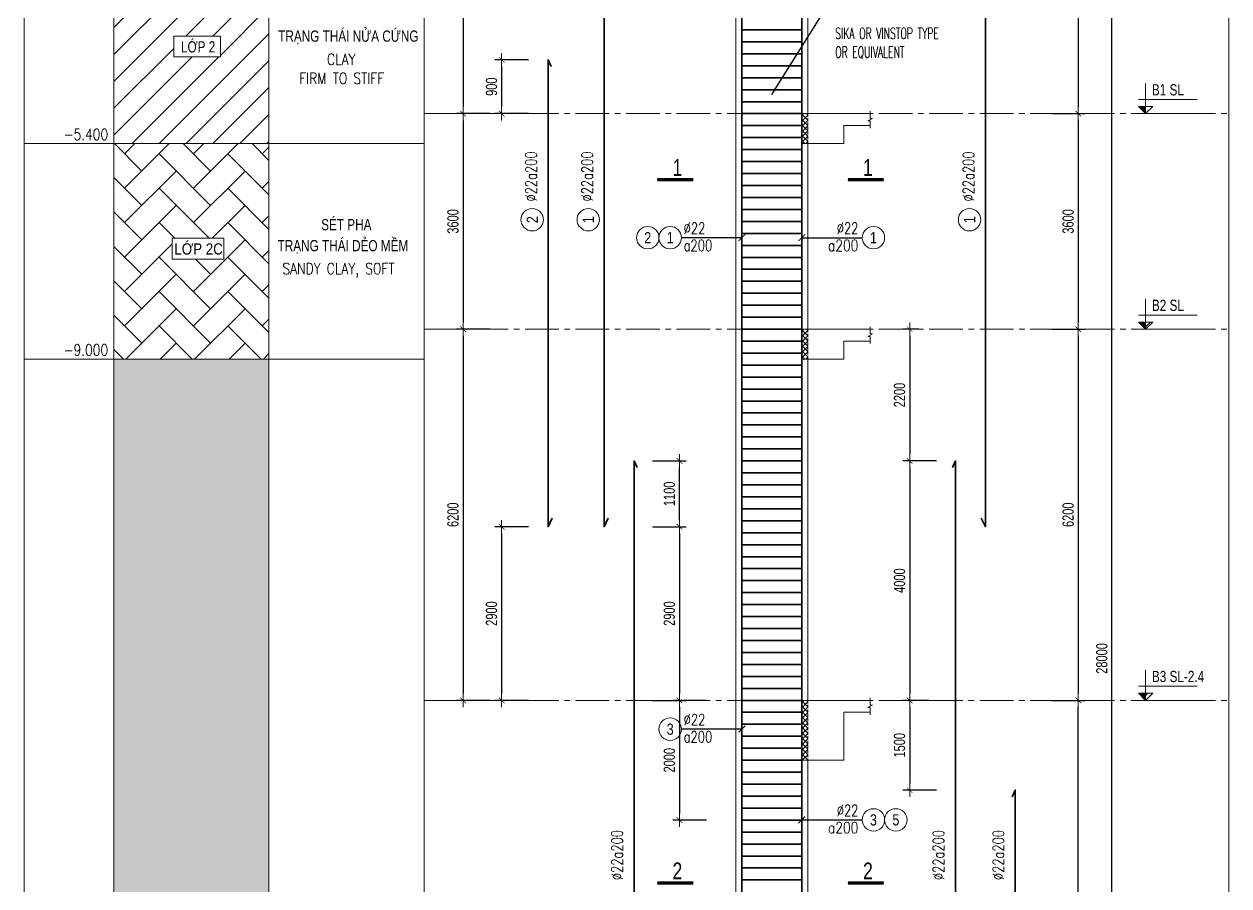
# Model space of a CAD drawing. Header units: millimetres. Extents: x -642477 to 1168880, y -27982 to 330379.
# Drawn here: x 484660 to 504781, y 82049 to 96444 of the extents above; entities that cross this region are included whole.
import ezdxf
from ezdxf.enums import TextEntityAlignment as Align

# ---------------------------------------------------------------- set-up
doc = ezdxf.new("R2010")
doc.units = ezdxf.units.MM
for name, pattern in [('CENTER2', [1.125, 0.75, -0.125, 0.125, -0.125]), ('HIDDEN', [0.375, 0.25, -0.125]), ('HIDDEN2', [4.762499999999999, 3.175, -1.5875])]:
    doc.linetypes.add(name, pattern=pattern)
doc.layers.get('0').update_dxf_attribs({"lineweight": 20})
doc.layers.get('Defpoints').update_dxf_attribs({"color": 151, "lineweight": 9})
for name, color, linetype, lineweight in [('NDC_S_ANNO', 7, 'Continuous', 20), ('NDC_S_AXIS', 5, 'CENTER2', 13), ('NDC_S_BREAK-LINE', 1, 'Continuous', 15), ('NDC_S_CONTINUOUS', 3, 'Continuous', 20), ('NDC_S_DIM', 1, 'Continuous', 15), ('NDC_S_ENG TEXT', 2, 'Continuous', 20), ('NDC_S_ENG TITLE', 3, 'Continuous', 20), ('NDC_S_HATCH MATERIAL', 8, 'Continuous', 13), ('NDC_S_HIDDEN', 8, 'HIDDEN2', 13), ('NDC_S_LEADER', 1, 'Continuous', 15), ('NDC_S_REBAR', 4, 'Continuous', 35), ('NDC_S_SYMBOL', 1, 'Continuous', 15), ('NDC_S_TEXT SYMBOL', 7, 'Continuous', 20), ('NDC_S_VN TEXT', 7, 'Continuous', 20), ('NDC_S_VN TITLE', 6, 'Continuous', 35), ('rev_20200806', 1, 'Continuous', 20)]:
    doc.layers.add(name, color=color, linetype=linetype, lineweight=lineweight)
doc.layers.get('rev_20200806').off()
doc.styles.add('ARIAL', font='arial.ttf', dxfattribs={"width": 0.8})
doc.styles.add('NDC_ANNO', font='', dxfattribs={"width": 0.8})
doc.styles.add('NDC_ARIAL', font='arial.ttf', dxfattribs={"width": 0.85})
doc.styles.add('NDC_DIM', font='', dxfattribs={"width": 0.75})
doc.styles.add('NDC_EN TXT', font='romans.shx', dxfattribs={"width": 0.8})
doc.styles.add('NDC_ROMANS', font='romans.shx', dxfattribs={"width": 0.8, "bigfont": 'vns.shx'})
doc.styles.get('NDC_ANNO').set_extended_font_data('Dotum')
doc.styles.get('NDC_DIM').set_extended_font_data('Dotum')
doc.dimstyles.new('NDC_dim_25', dxfattribs={"dimscale": 25, "dimtxt": 2.2, "dimasz": 1.5, "dimexe": 1.5, "dimexo": 2.5, "dimgap": 1, "dimtad": 1, "dimdec": 0, "dimzin": 0, "dimdsep": 46, "dimtxsty": 'NDC_DIM', "dimblk": 'DIMMARK', "dimcen": 0.09, "dimdle": 1.2, "dimclrd": 1, "dimclre": 1, "dimclrt": 3, "dimadec": 0, "dimazin": 0, "dimtfac": 1, "dimtdec": 0, "dimtix": 1, "dimtofl": 0, "dimtmove": 0, "dimatfit": 3, "dimfxl": 6, "dimfxlon": 1, "dimtolj": 1, "dimtzin": 0, "dimarcsym": 0})
doc.dimstyles.new('NDC_dim_75', dxfattribs={"dimscale": 75, "dimtxt": 2.5, "dimasz": 1.5, "dimexe": 1.5, "dimexo": 2.5, "dimgap": 1, "dimtad": 1, "dimdec": 0, "dimzin": 0, "dimdsep": 46, "dimtxsty": 'NDC_DIM', "dimblk": 'DIMMARK', "dimcen": 0.09, "dimdle": 1.2, "dimclrd": 1, "dimclre": 1, "dimclrt": 3, "dimadec": 0, "dimazin": 0, "dimtfac": 1, "dimtdec": 0, "dimtix": 1, "dimtofl": 0, "dimtmove": 0, "dimatfit": 3, "dimfxl": 6, "dimfxlon": 1, "dimtolj": 1, "dimtzin": 0, "dimarcsym": 0})

# ---------------------------------------------------------------- blocks, each defined once
blk = doc.blocks.new('*U191')
at = {"layer": 'NDC_S_ANNO', "color": 0, "linetype": 'ByBlock', "lineweight": -2}
blk.add_line((-4.357142640116527, 0.002997111644365447), (1.000000217026004, 0.002999782974066001), dxfattribs=at)
at = {"layer": 'NDC_S_ANNO', "ltscale": 0.005, "const_width": 0.5}
blk.add_lwpolyline([(1.000000217026004, 0.002999782974066001), (-4.357142640116527, 0.002997111644365447)], dxfattribs=at)
at = {"layer": 'NDC_S_TEXT SYMBOL', "linetype": 'ByBlock', "lineweight": -2, "style": 'NDC_ANNO', "width": 0.8}
blk.add_attdef('DETAIL', text='', height=2.5, dxfattribs=at).set_placement((-0.635006858396082, 1.824862175366434), align=Align.MIDDLE_RIGHT)
blk = doc.blocks.new('*U889')
at = {"layer": 'NDC_S_REBAR', "ltscale": 80}
blk.add_line((-500, 0), (500, 0), dxfattribs=at)
blk = doc.blocks.new('*U890')
at = {"layer": 'NDC_S_DIM', "color": 0, "linetype": 'ByBlock', "lineweight": -2, "transparency": 16777216}
for p in [(1.016456843292303e-12, 16600), (1.00421037530083e-12, 16400), (9.91963907309356e-13, 16200), (9.797174393178826e-13, 16000), (9.67470971326409e-13, 15800), (9.552245033349356e-13, 15600), (9.42978035343462e-13, 15400), (9.307315673519883e-13, 15200), (9.18485099360515e-13, 15000), (9.062386313690414e-13, 14800), (8.939921633775678e-13, 14600), (8.817456953860943e-13, 14400), (8.694992273946208e-13, 14200), (8.572527594031472e-13, 14000), (8.450062914116737e-13, 13800), (8.327598234202002e-13, 13600), (8.205133554287266e-13, 13400), (8.082668874372531e-13, 13200), (7.960204194457796e-13, 13000), (7.837739514543061e-13, 12800), (7.715274834628325e-13, 12600), (7.59281015471359e-13, 12400), (7.470345474798854e-13, 12200), (7.347880794884119e-13, 12000), (7.225416114969384e-13, 11800), (7.102951435054649e-13, 11600), (6.980486755139914e-13, 11400), (6.858022075225178e-13, 11200), (6.735557395310442e-13, 11000), (6.613092715395707e-13, 10800), (6.490628035480972e-13, 10600), (6.368163355566237e-13, 10400), (6.245698675651502e-13, 10200), (6.123233995736766e-13, 10000), (6.00076931582203e-13, 9800), (5.878304635907295e-13, 9600), (5.75583995599256e-13, 9400), (5.633375276077825e-13, 9200), (5.51091059616309e-13, 9000), (5.388445916248355e-13, 8800), (5.265981236333618e-13, 8600), (5.143516556418883e-13, 8400), (5.021051876504148e-13, 8200), (4.898587196589413e-13, 8000), (4.776122516674678e-13, 7800), (4.653657836759942e-13, 7600), (4.531193156845207e-13, 7400), (4.408728476930471e-13, 7200), (4.286263797015736e-13, 7000), (4.163799117101001e-13, 6800), (4.041334437186265e-13, 6600), (3.91886975727153e-13, 6400), (3.796405077356795e-13, 6200), (3.673940397442059e-13, 6000), (3.551475717527324e-13, 5800), (3.429011037612589e-13, 5600), (3.306546357697854e-13, 5400), (3.184081677783118e-13, 5200), (3.061616997868383e-13, 5000), (2.939152317953648e-13, 4800), (2.816687638038912e-13, 4600), (2.694222958124177e-13, 4400), (2.571758278209442e-13, 4200), (2.449293598294706e-13, 4000), (2.326828918379971e-13, 3800), (2.204364238465236e-13, 3600), (2.081899558550501e-13, 3400), (1.959434878635765e-13, 3200), (1.83697019872103e-13, 3000), (1.714505518806295e-13, 2800), (1.592040838891559e-13, 2600), (1.469576158976824e-13, 2400)]:
    blk.add_blockref('*U889', p, dxfattribs=at)
blk = doc.blocks.new('DIMMARK')
at = {"layer": 'NDC_S_DIM', "color": 1}
blk.add_line((-1.5, 0), (1, 0), dxfattribs=at)
at = {"layer": 'NDC_S_DIM', "color": 2, "const_width": 0.1}
blk.add_lwpolyline([(-0.4242640687119285, -0.4242640687119285), (0.4242640687119285, 0.4242640687119285)], dxfattribs=at)
blk = doc.blocks.new('*D891')
at = {"layer": 'Defpoints', "color": 0, "ltscale": 100, "transparency": 16777216}
for p in [(498860.3617356421, 99848.07378612804), (498860.3617356421, 94948.073786128), (502265.8862308061, 94948.073786128)]:
    blk.add_point(p, dxfattribs=at)
at = {"layer": 'NDC_S_DIM', "color": 1, "lineweight": -2, "ltscale": 100, "transparency": 16777216}
for p, q in [((501815.8862308061, 99848.07378612804), (502378.3862308061, 99848.07378612804)), ((502265.8862308061, 99735.57378612804), (502265.8862308061, 95060.573786128)), ((501815.8862308061, 94948.073786128), (502378.3862308061, 94948.073786128))]:
    blk.add_line(p, q, dxfattribs=at)
at = {"layer": 'NDC_S_DIM', "color": 1, "lineweight": -2, "ltscale": 100, "transparency": 16777216, "xscale": 112.5, "yscale": 112.5, "zscale": 112.5}
for p, rotation in [((502265.8862308061, 99848.07378612804), 90), ((502265.8862308061, 94948.073786128), 270)]:
    blk.add_blockref('DIMMARK', p, dxfattribs=dict(at, rotation=rotation))
at = {"layer": 'NDC_S_DIM', "color": 3, "ltscale": 100, "transparency": 16777216, "insert": (502097.0090259213, 97398.07378612785), "char_height": 187.5, "attachment_point": 5, "rotation": 90, "style": 'NDC_DIM'}
blk.add_mtext('\\A1;4900', dxfattribs=at)
blk = doc.blocks.new('*D892')
at = {"layer": 'Defpoints', "color": 0, "ltscale": 100, "transparency": 16777216}
for p in [(498860.3617356421, 94948.073786128), (498860.3617356421, 91348.073786128), (502265.8862308061, 91348.073786128)]:
    blk.add_point(p, dxfattribs=at)
at = {"layer": 'NDC_S_DIM', "color": 1, "lineweight": -2, "ltscale": 100, "transparency": 16777216}
for p, q in [((501815.8862308061, 94948.073786128), (502378.3862308061, 94948.073786128)), ((502265.8862308061, 94835.573786128), (502265.8862308061, 91460.573786128)), ((501815.8862308061, 91348.073786128), (502378.3862308061, 91348.073786128))]:
    blk.add_line(p, q, dxfattribs=at)
at = {"layer": 'NDC_S_DIM', "color": 1, "lineweight": -2, "ltscale": 100, "transparency": 16777216, "xscale": 112.5, "yscale": 112.5, "zscale": 112.5}
for p, rotation in [((502265.8862308061, 94948.073786128), 90), ((502265.8862308061, 91348.073786128), 270)]:
    blk.add_blockref('DIMMARK', p, dxfattribs=dict(at, rotation=rotation))
at = {"layer": 'NDC_S_DIM', "color": 3, "ltscale": 100, "transparency": 16777216, "insert": (502097.0090259213, 93148.07378612785), "char_height": 187.5, "attachment_point": 5, "rotation": 90, "style": 'NDC_DIM'}
blk.add_mtext('\\A1;3600', dxfattribs=at)
blk = doc.blocks.new('*D893')
at = {"layer": 'Defpoints', "color": 0, "ltscale": 100, "transparency": 16777216}
for p in [(498860.3617356421, 91348.073786128), (498860.3617356421, 85148.073786128), (502265.8862308061, 85148.073786128)]:
    blk.add_point(p, dxfattribs=at)
at = {"layer": 'NDC_S_DIM', "color": 1, "lineweight": -2, "ltscale": 100, "transparency": 16777216}
for p, q in [((501815.8862308061, 91348.073786128), (502378.3862308061, 91348.073786128)), ((502265.8862308061, 91235.573786128), (502265.8862308061, 85260.573786128)), ((501815.8862308061, 85148.073786128), (502378.3862308061, 85148.073786128))]:
    blk.add_line(p, q, dxfattribs=at)
at = {"layer": 'NDC_S_DIM', "color": 1, "lineweight": -2, "ltscale": 100, "transparency": 16777216, "xscale": 112.5, "yscale": 112.5, "zscale": 112.5}
for p, rotation in [((502265.8862308061, 91348.073786128), 90), ((502265.8862308061, 85148.073786128), 270)]:
    blk.add_blockref('DIMMARK', p, dxfattribs=dict(at, rotation=rotation))
at = {"layer": 'NDC_S_DIM', "color": 3, "ltscale": 100, "transparency": 16777216, "insert": (502097.0090259213, 88248.07378612785), "char_height": 187.5, "attachment_point": 5, "rotation": 90, "style": 'NDC_DIM'}
blk.add_mtext('\\A1;6200', dxfattribs=at)
blk = doc.blocks.new('*D894')
at = {"layer": 'Defpoints', "color": 0, "ltscale": 100, "transparency": 16777216}
for p in [(498860.3617356421, 99848.07378612804), (502828.3862308061, 99848.07378612804), (498860.3617356421, 71848.073786128)]:
    blk.add_point(p, dxfattribs=at)
at = {"layer": 'NDC_S_DIM', "color": 1, "lineweight": -2, "ltscale": 100, "transparency": 16777216}
for p, q in [((502378.3862308061, 99848.07378612804), (502940.8862308061, 99848.07378612804)), ((502828.3862308061, 71960.573786128), (502828.3862308061, 99735.57378612804)), ((502378.3862308061, 71848.073786128), (502940.8862308061, 71848.073786128))]:
    blk.add_line(p, q, dxfattribs=at)
at = {"layer": 'NDC_S_DIM', "color": 1, "lineweight": -2, "ltscale": 100, "transparency": 16777216, "xscale": 112.5, "yscale": 112.5, "zscale": 112.5}
for p, rotation in [((502828.3862308061, 99848.07378612804), 90), ((502828.3862308061, 71848.073786128), 270)]:
    blk.add_blockref('DIMMARK', p, dxfattribs=dict(at, rotation=rotation))
at = {"layer": 'NDC_S_DIM', "color": 3, "ltscale": 100, "transparency": 16777216, "insert": (502659.5090259213, 85848.07378612785), "char_height": 187.5, "attachment_point": 5, "rotation": 90, "style": 'NDC_DIM'}
blk.add_mtext('\\A1;28000', dxfattribs=at)
blk = doc.blocks.new('kata_block_CT')
at = {"layer": 'NDC_S_ANNO'}
blk.add_hatch(color=3, dxfattribs=at).paths.add_polyline_path([(0, 1.596954857557648), (-1.612010908633238, 1.596954857557648), (0, 0)])
at = {"layer": 'NDC_S_ANNO', "ltscale": 50}
h = blk.add_hatch(dxfattribs=at)
h.set_pattern_fill('ANSI31', color=256, scale=1.406250541793835, style=0)
h.set_pattern_definition([(45.00000000000001, (0, 5.456968210637569e-12), (-3.157122508925224, 3.157122508925225), [])])
h.paths.add_polyline_path([(0, 1.596954857557648), (0, 0), (1.612010908924276, 1.596954857557648)])
for p, q in [((-1.592704896858777, 3.140833880479477), (11.46947077315417, 3.140833880479477)), ((11.56125648126181, 5.456968210637569e-12), (-1.63869572513795, 5.456968210637569e-12))]:
    blk.add_line(p, q, dxfattribs=at)
for points in [[(0, 6.69495074864426), (0, 0)], [(0, 0), (-1.612010908924276, 1.596954857557648), (0, 1.596954857557648)], [(0, 0), (1.612010908924276, 1.596954857557648), (0, 1.596954857557648)]]:
    blk.add_lwpolyline(points, dxfattribs=at)
at = {"layer": 'NDC_S_ANNO', "color": 8, "ltscale": 50}
blk.add_lwpolyline([(0, 0), (-1.612010908633238, 1.596954857557648), (0, 1.596954857557648)], dxfattribs=at)
at = {"layer": 'NDC_S_TEXT SYMBOL', "color": 3, "style": 'NDC_ANNO', "width": 0.8}
blk.add_attdef('CT', (1.409564409346785, 4.068271311703938), '', height=2.5, dxfattribs=at)
blk = doc.blocks.new('*D895')
at = {"layer": 'Defpoints', "color": 0, "ltscale": 100, "transparency": 16777216}
for p in [(498860.3617356421, 85148.07378612806), (502265.8862308061, 85148.07378612806), (498860.3617356421, 71848.07378612806)]:
    blk.add_point(p, dxfattribs=at)
at = {"layer": 'NDC_S_DIM', "color": 1, "lineweight": -2, "ltscale": 100, "transparency": 16777216}
for p, q in [((501815.8862308061, 85148.07378612806), (502378.3862308061, 85148.07378612806)), ((502265.8862308061, 71960.57378612806), (502265.8862308061, 85035.57378612806)), ((501815.8862308061, 71848.07378612806), (502378.3862308061, 71848.07378612806))]:
    blk.add_line(p, q, dxfattribs=at)
at = {"layer": 'NDC_S_DIM', "color": 1, "lineweight": -2, "ltscale": 100, "transparency": 16777216, "xscale": 112.5, "yscale": 112.5, "zscale": 112.5}
for p, rotation in [((502265.8862308061, 85148.07378612806), 90), ((502265.8862308061, 71848.07378612806), 270)]:
    blk.add_blockref('DIMMARK', p, dxfattribs=dict(at, rotation=rotation))
at = {"layer": 'NDC_S_DIM', "color": 3, "ltscale": 100, "transparency": 16777216, "insert": (502097.0090259213, 78498.0737861279), "char_height": 187.5, "attachment_point": 5, "rotation": 90, "style": 'NDC_DIM'}
blk.add_mtext('\\A1;13300', dxfattribs=at)
blk = doc.blocks.new('*D896')
at = {"layer": 'Defpoints', "color": 0, "ltscale": 100, "transparency": 16777216}
for p in [(492906.2337682868, 99848.07378612798), (491992.109754773, 94948.073786128), (492906.2337682868, 94948.073786128)]:
    blk.add_point(p, dxfattribs=at)
at = {"layer": 'NDC_S_DIM', "color": 1, "lineweight": -2, "ltscale": 100, "transparency": 16777216}
for p, q in [((492442.109754773, 99848.07378612798), (491879.609754773, 99848.07378612798)), ((491992.109754773, 99735.57378612798), (491992.109754773, 95060.573786128)), ((492442.109754773, 94948.073786128), (491879.609754773, 94948.073786128))]:
    blk.add_line(p, q, dxfattribs=at)
at = {"layer": 'NDC_S_DIM', "color": 1, "lineweight": -2, "ltscale": 100, "transparency": 16777216, "xscale": 112.5, "yscale": 112.5, "zscale": 112.5}
for p, rotation in [((491992.109754773, 99848.07378612798), 90), ((491992.109754773, 94948.073786128), 270)]:
    blk.add_blockref('DIMMARK', p, dxfattribs=dict(at, rotation=rotation))
at = {"layer": 'NDC_S_DIM', "color": 3, "ltscale": 100, "transparency": 16777216, "insert": (491823.2325498882, 97398.07378612782), "char_height": 187.5, "attachment_point": 5, "rotation": 90, "style": 'NDC_DIM'}
blk.add_mtext('\\A1;4900', dxfattribs=at)
blk = doc.blocks.new('*D897')
at = {"layer": 'Defpoints', "color": 0, "ltscale": 100, "transparency": 16777216}
for p in [(492906.2337682868, 94948.073786128), (491992.109754773, 91348.073786128), (492906.2337682868, 91348.073786128)]:
    blk.add_point(p, dxfattribs=at)
at = {"layer": 'NDC_S_DIM', "color": 1, "lineweight": -2, "ltscale": 100, "transparency": 16777216}
for p, q in [((492442.109754773, 94948.073786128), (491879.609754773, 94948.073786128)), ((491992.109754773, 94835.573786128), (491992.109754773, 91460.573786128)), ((492442.109754773, 91348.073786128), (491879.609754773, 91348.073786128))]:
    blk.add_line(p, q, dxfattribs=at)
at = {"layer": 'NDC_S_DIM', "color": 1, "lineweight": -2, "ltscale": 100, "transparency": 16777216, "xscale": 112.5, "yscale": 112.5, "zscale": 112.5}
for p, rotation in [((491992.109754773, 94948.073786128), 90), ((491992.109754773, 91348.073786128), 270)]:
    blk.add_blockref('DIMMARK', p, dxfattribs=dict(at, rotation=rotation))
at = {"layer": 'NDC_S_DIM', "color": 3, "ltscale": 100, "transparency": 16777216, "insert": (491823.2325498882, 93148.07378612785), "char_height": 187.5, "attachment_point": 5, "rotation": 90, "style": 'NDC_DIM'}
blk.add_mtext('\\A1;3600', dxfattribs=at)
blk = doc.blocks.new('*D898')
at = {"layer": 'Defpoints', "color": 0, "ltscale": 100, "transparency": 16777216}
for p in [(492906.2337682868, 91348.073786128), (491992.109754773, 85148.073786128), (492906.2337682868, 85148.073786128)]:
    blk.add_point(p, dxfattribs=at)
at = {"layer": 'NDC_S_DIM', "color": 1, "lineweight": -2, "ltscale": 100, "transparency": 16777216}
for p, q in [((492442.109754773, 91348.073786128), (491879.609754773, 91348.073786128)), ((491992.109754773, 91235.573786128), (491992.109754773, 85260.573786128)), ((492442.109754773, 85148.073786128), (491879.609754773, 85148.073786128))]:
    blk.add_line(p, q, dxfattribs=at)
at = {"layer": 'NDC_S_DIM', "color": 1, "lineweight": -2, "ltscale": 100, "transparency": 16777216, "xscale": 112.5, "yscale": 112.5, "zscale": 112.5}
for p, rotation in [((491992.109754773, 91348.073786128), 90), ((491992.109754773, 85148.073786128), 270)]:
    blk.add_blockref('DIMMARK', p, dxfattribs=dict(at, rotation=rotation))
at = {"layer": 'NDC_S_DIM', "color": 3, "ltscale": 100, "transparency": 16777216, "insert": (491823.2325498883, 88248.07378612785), "char_height": 187.5, "attachment_point": 5, "rotation": 90, "style": 'NDC_DIM'}
blk.add_mtext('\\A1;6200', dxfattribs=at)
blk = doc.blocks.new('*U367')
blk.add_circle((-2.5, 0), 2.5)
at = {"layer": 'NDC_S_VN TEXT', "color": 3, "style": 'NDC_EN TXT', "width": 0.75}
for tag, p in [('DK1', (0.5, 0.8455043070534884)), ('KC1', (0.5, -2.972544307831413))]:
    blk.add_attdef(tag, p, '', height=2.5, dxfattribs=at)
at = {"layer": 'NDC_S_VN TEXT', "color": 7, "style": 'ARIAL', "width": 0.8}
blk.add_attdef('SH2', text='', height=2.5, dxfattribs=at).set_placement((-2.5, 0), align=Align.MIDDLE)
blk = doc.blocks.new('*D905')
at = {"layer": 'Defpoints', "color": 0, "ltscale": 100, "transparency": 16777216}
for p in [(494346.843080232, 89148.073786128), (495605.6303122744, 89148.073786128), (494346.843080232, 88048.073786128)]:
    blk.add_point(p, dxfattribs=at)
at = {"layer": 'NDC_S_DIM', "color": 1, "lineweight": -2, "ltscale": 100, "transparency": 16777216}
for p, q in [((495155.6303122744, 89148.073786128), (495718.1303122744, 89148.073786128)), ((495605.6303122744, 88160.573786128), (495605.6303122744, 89035.573786128)), ((495155.6303122744, 88048.073786128), (495718.1303122744, 88048.073786128))]:
    blk.add_line(p, q, dxfattribs=at)
at = {"layer": 'NDC_S_DIM', "color": 1, "lineweight": -2, "ltscale": 100, "transparency": 16777216, "xscale": 112.5, "yscale": 112.5, "zscale": 112.5}
for p, rotation in [((495605.6303122744, 89148.073786128), 90), ((495605.6303122744, 88048.073786128), 270)]:
    blk.add_blockref('DIMMARK', p, dxfattribs=dict(at, rotation=rotation))
at = {"layer": 'NDC_S_DIM', "color": 3, "ltscale": 100, "transparency": 16777216, "insert": (495436.7531073897, 88598.07378612785), "char_height": 187.5, "attachment_point": 5, "rotation": 90, "style": 'NDC_DIM'}
blk.add_mtext('\\A1;1100', dxfattribs=at)
blk = doc.blocks.new('*D907')
at = {"layer": 'Defpoints', "color": 0, "ltscale": 100, "transparency": 16777216}
for p in [(494346.843080232, 88048.073786128), (494346.843080232, 85148.073786128), (495605.6303122744, 85148.073786128)]:
    blk.add_point(p, dxfattribs=at)
at = {"layer": 'NDC_S_DIM', "color": 1, "lineweight": -2, "ltscale": 100, "transparency": 16777216}
for p, q in [((495155.6303122744, 88048.073786128), (495718.1303122744, 88048.073786128)), ((495605.6303122744, 87935.573786128), (495605.6303122744, 85260.573786128)), ((495155.6303122744, 85148.073786128), (495718.1303122744, 85148.073786128))]:
    blk.add_line(p, q, dxfattribs=at)
at = {"layer": 'NDC_S_DIM', "color": 1, "lineweight": -2, "ltscale": 100, "transparency": 16777216, "xscale": 112.5, "yscale": 112.5, "zscale": 112.5}
for p, rotation in [((495605.6303122744, 88048.073786128), 90), ((495605.6303122744, 85148.073786128), 270)]:
    blk.add_blockref('DIMMARK', p, dxfattribs=dict(at, rotation=rotation))
at = {"layer": 'NDC_S_DIM', "color": 3, "ltscale": 100, "transparency": 16777216, "insert": (495436.7531073897, 86598.07378612785), "char_height": 187.5, "attachment_point": 5, "rotation": 90, "style": 'NDC_DIM'}
blk.add_mtext('\\A1;2900', dxfattribs=at)
blk = doc.blocks.new('*U366')
blk.add_circle((2.5, 0), 2.5)
at = {"layer": 'NDC_S_VN TEXT', "color": 3, "style": 'NDC_EN TXT'}
for tag, width, p in [('DK2', 0.75, (-0.85, 0.8455043070534884)), ('KC2', 0.8, (-0.85, -2.972544307831413))]:
    blk.add_attdef(tag, text='', height=2.5, dxfattribs=dict(at, width=width)).set_placement(p, align=Align.RIGHT)
at = {"layer": 'NDC_S_VN TEXT', "color": 7, "style": 'ARIAL', "width": 0.8}
blk.add_attdef('SH3', text='', height=2.5, dxfattribs=at).set_placement((2.5, 0), align=Align.MIDDLE)
blk = doc.blocks.new('*D899')
at = {"layer": 'Defpoints', "color": 0, "ltscale": 100, "transparency": 16777216}
for p in [(493410.4551488669, 88048.073786128), (492635.6989906507, 85148.073786128), (493410.4551488669, 85148.073786128)]:
    blk.add_point(p, dxfattribs=at)
at = {"layer": 'NDC_S_DIM', "color": 1, "lineweight": -2, "ltscale": 100, "transparency": 16777216}
for p, q in [((493085.6989906507, 88048.073786128), (492523.1989906507, 88048.073786128)), ((492635.6989906507, 87935.573786128), (492635.6989906507, 85260.573786128)), ((493085.6989906507, 85148.073786128), (492523.1989906507, 85148.073786128))]:
    blk.add_line(p, q, dxfattribs=at)
at = {"layer": 'NDC_S_DIM', "color": 1, "lineweight": -2, "ltscale": 100, "transparency": 16777216, "xscale": 112.5, "yscale": 112.5, "zscale": 112.5}
for p, rotation in [((492635.6989906507, 88048.073786128), 90), ((492635.6989906507, 85148.073786128), 270)]:
    blk.add_blockref('DIMMARK', p, dxfattribs=dict(at, rotation=rotation))
at = {"layer": 'NDC_S_DIM', "color": 3, "ltscale": 100, "transparency": 16777216, "insert": (492466.8217857659, 86598.07378612785), "char_height": 187.5, "attachment_point": 5, "rotation": 90, "style": 'NDC_DIM'}
blk.add_mtext('\\A1;2900', dxfattribs=at)
blk = doc.blocks.new('*D900')
at = {"layer": 'Defpoints', "color": 0, "ltscale": 100, "transparency": 16777216}
for p in [(493410.4551488669, 95848.073786128), (492635.6989906506, 94948.073786128), (493410.4551488669, 94948.073786128)]:
    blk.add_point(p, dxfattribs=at)
at = {"layer": 'NDC_S_DIM', "color": 1, "lineweight": -2, "ltscale": 100, "transparency": 16777216}
for p, q in [((493085.6989906506, 95848.073786128), (492523.1989906506, 95848.073786128)), ((492635.6989906506, 95735.573786128), (492635.6989906506, 95060.573786128)), ((493085.6989906506, 94948.073786128), (492523.1989906506, 94948.073786128))]:
    blk.add_line(p, q, dxfattribs=at)
at = {"layer": 'NDC_S_DIM', "color": 1, "lineweight": -2, "ltscale": 100, "transparency": 16777216, "xscale": 112.5, "yscale": 112.5, "zscale": 112.5}
for p, rotation in [((492635.6989906506, 95848.073786128), 90), ((492635.6989906506, 94948.073786128), 270)]:
    blk.add_blockref('DIMMARK', p, dxfattribs=dict(at, rotation=rotation))
at = {"layer": 'NDC_S_DIM', "color": 3, "ltscale": 100, "transparency": 16777216, "insert": (492466.8217857659, 95398.07378612785), "char_height": 187.5, "attachment_point": 5, "rotation": 90, "style": 'NDC_DIM'}
blk.add_mtext('\\A1;900', dxfattribs=at)
blk = doc.blocks.new('*D901')
at = {"layer": 'Defpoints', "color": 0, "ltscale": 100, "transparency": 16777216}
for p in [(499787.9201908164, 91348.07378612806), (499449.9654937128, 89148.073786128), (500214.594275192, 89148.073786128)]:
    blk.add_point(p, dxfattribs=at)
at = {"layer": 'NDC_S_DIM', "color": 1, "lineweight": -2, "ltscale": 100, "transparency": 16777216}
for p, q in [((499600.4201908164, 91348.07378612806), (499337.4654937128, 91348.07378612806)), ((499449.9654937128, 91235.57378612806), (499449.9654937128, 89260.573786128)), ((499899.9654937128, 89148.073786128), (499337.4654937128, 89148.073786128))]:
    blk.add_line(p, q, dxfattribs=at)
at = {"layer": 'NDC_S_DIM', "color": 1, "lineweight": -2, "ltscale": 100, "transparency": 16777216, "xscale": 112.5, "yscale": 112.5, "zscale": 112.5}
for p, rotation in [((499449.9654937128, 91348.07378612806), 90), ((499449.9654937128, 89148.073786128), 270)]:
    blk.add_blockref('DIMMARK', p, dxfattribs=dict(at, rotation=rotation))
at = {"layer": 'NDC_S_DIM', "color": 3, "ltscale": 100, "transparency": 16777216, "insert": (499281.088288828, 90248.07378612788), "char_height": 187.5, "attachment_point": 5, "rotation": 90, "style": 'NDC_DIM'}
blk.add_mtext('\\A1;2200', dxfattribs=at)
blk = doc.blocks.new('*D902')
at = {"layer": 'Defpoints', "color": 0, "ltscale": 100, "transparency": 16777216}
for p in [(500214.594275192, 89148.073786128), (499449.9654937128, 85148.073786128), (499956.9262900498, 85148.073786128)]:
    blk.add_point(p, dxfattribs=at)
at = {"layer": 'NDC_S_DIM', "color": 1, "lineweight": -2, "ltscale": 100, "transparency": 16777216}
for p, q in [((499899.9654937128, 89148.073786128), (499337.4654937128, 89148.073786128)), ((499449.9654937128, 89035.573786128), (499449.9654937128, 85260.573786128)), ((499769.4262900498, 85148.073786128), (499337.4654937128, 85148.073786128))]:
    blk.add_line(p, q, dxfattribs=at)
at = {"layer": 'NDC_S_DIM', "color": 1, "lineweight": -2, "ltscale": 100, "transparency": 16777216, "xscale": 112.5, "yscale": 112.5, "zscale": 112.5}
for p, rotation in [((499449.9654937128, 89148.073786128), 90), ((499449.9654937128, 85148.073786128), 270)]:
    blk.add_blockref('DIMMARK', p, dxfattribs=dict(at, rotation=rotation))
at = {"layer": 'NDC_S_DIM', "color": 3, "ltscale": 100, "transparency": 16777216, "insert": (499281.088288828, 87148.07378612785), "char_height": 187.5, "attachment_point": 5, "rotation": 90, "style": 'NDC_DIM'}
blk.add_mtext('\\A1;4000', dxfattribs=at)
blk = doc.blocks.new('*D903')
at = {"layer": 'Defpoints', "color": 0, "ltscale": 100, "transparency": 16777216}
for p in [(499956.9262900498, 85148.073786128), (499449.9654937128, 83648.073786128), (501214.594275192, 83648.073786128)]:
    blk.add_point(p, dxfattribs=at)
at = {"layer": 'NDC_S_DIM', "color": 1, "lineweight": -2, "ltscale": 100, "transparency": 16777216}
for p, q in [((499769.4262900498, 85148.073786128), (499337.4654937128, 85148.073786128)), ((499449.9654937128, 85035.573786128), (499449.9654937128, 83760.573786128)), ((499899.9654937128, 83648.073786128), (499337.4654937128, 83648.073786128))]:
    blk.add_line(p, q, dxfattribs=at)
at = {"layer": 'NDC_S_DIM', "color": 1, "lineweight": -2, "ltscale": 100, "transparency": 16777216, "xscale": 112.5, "yscale": 112.5, "zscale": 112.5}
for p, rotation in [((499449.9654937128, 85148.073786128), 90), ((499449.9654937128, 83648.073786128), 270)]:
    blk.add_blockref('DIMMARK', p, dxfattribs=dict(at, rotation=rotation))
at = {"layer": 'NDC_S_DIM', "color": 3, "ltscale": 100, "transparency": 16777216, "insert": (499281.088288828, 84398.07378612785), "char_height": 187.5, "attachment_point": 5, "rotation": 90, "style": 'NDC_DIM'}
blk.add_mtext('\\A1;1500', dxfattribs=at)
blk = doc.blocks.new('hk1')
at = {"layer": 'NDC_S_HATCH MATERIAL', "ltscale": 100}
h = blk.add_hatch(dxfattribs=at)
h.set_pattern_fill('ANSI31', color=256, scale=100)
h.set_pattern_definition([(45, (58959.74348190599, -110349.5163263308), (-224.5064030267288, 224.5064030267288), [])])
h.paths.add_polyline_path([(4089.456360397133, -6362.715489431859), (1499.999999999913, -6362.715489431801), (1499.999999999847, -9462.715489431917), (4089.456360397067, -9462.715489431917)])
h.paths.add_polyline_path([(2498.891214473872, -8015.737188678875), (2498.891214473872, -7669.370643848146), (3277.296929632546, -7669.370643848146), (3277.296929632546, -8015.737188678875)], flags=16)
h = blk.add_hatch(dxfattribs=at)
h.set_pattern_fill('AR-HBONE', color=256, scale=4)
h.set_pattern_definition([(45, (178280.0632281844, 324171.0517650387), (5.684341886080801e-14, 574.7363917484258), [1219.2, -406.4]), (135, (178567.4312281843, 324458.4197650388), (5.684341886080801e-14, 574.7363917484258), [1219.2, -406.4])])
h.paths.add_polyline_path([(4089.456360397075, -9462.715489431917), (1499.999999999854, -9462.715489431917), (1499.99999999976, -13062.71548943175), (4089.456360396951, -13062.71548943175)])
h.paths.add_polyline_path([(2474.117060172721, -11391.15439556892), (2474.117060172721, -11044.78785073819), (3333.816688645049, -11044.78785073819), (3333.816688645049, -11391.15439556892)], flags=16)
h = blk.add_hatch(dxfattribs=at)
h.set_pattern_fill('AR-CONC', color=256, scale=4)
h.set_pattern_definition([(49.99999999999999, (178280.0632281844, 321582.7346712534), (728.738675984016, -63.75634215561234), [76.2, -838.2]), (355, (178280.0632281844, 321582.7346712534), (-140.9736856998774, 764.2273809561406), [60.96, -670.56233668]), (100.4514447, (178340.7912561843, 321577.4216572533), (587.7649883614131, 700.4710076487804), [64.76003519999998, -712.3609783999998]), (46.18420000000002, (178280.0632281844, 321785.9346712533), (1084.31616356852, -168.1693117309086), [114.2999999999998, -1257.299999999997]), (96.63555760999992, (178370.4228281843, 321771.9206712533), (949.616536206012, 989.7044983908861), [97.14009256, -1068.54243264]), (351.1841511700001, (178280.0632281844, 321785.9346712533), (949.6165362599081, 989.7044983421306), [91.43986828, -1005.83892768]), (21, (178381.6632281843, 321735.1346712534), (606.4575650765299, -409.0607927483504), [76.2, -838.2]), (326.0000000000001, (178381.6632281843, 321735.1346712534), (247.2081133905883, 736.7518644892771), [60.96, -670.56]), (71.45144499999999, (178432.2013585843, 321701.0462716534), (853.6656771148646, 327.691075543621), [64.7600352, -712.3597503999999]), (37.50000000000001, (178280.0632281844, 321582.7346712534), (12.35441300236727, 338.2201554926124), [0, -662.432, 0, -680.72, 0, -673.1]), (7.499999999999999, (178280.0632281844, 321582.7346712534), (267.278650041223, 400.722299272478), [0, -388.112, 0, -647.192, 0, -256.54]), (327.5, (178053.4952281843, 321582.7346712534), (542.3623806674856, -22.91497597069377), [0, -254, 0, -792.48, 0, -1051.56]), (317.5, (177951.8952281844, 321582.7346712534), (592.5167255440722, 101.7059641333321), [0, -330.2, 0, -526.288, 0, -746.76])])
h.paths.add_polyline_path([(4089.456360396936, -13062.71548943186), (1499.999999999716, -13062.71548943186), (1499.999999999331, -37062.71548943186), (4089.456360396493, -37062.71548943186)])
h.paths.add_polyline_path([(3277.296929632546, -24889.53221701649), (3277.296929632546, -25235.89876184722), (2498.891214473872, -25235.89876184722), (2498.891214473872, -24889.53221701649)], flags=16)
at = {"layer": 'NDC_S_CONTINUOUS'}
for p, q in [((-7.712515071034431e-10, -40177.9959513066), (0, 0)), ((1499.999999999236, -40177.99595130658), (1500.000000000029, 0)), ((6678.912720793684, -40177.99595130654), (6678.912720794528, 0)), ((4089.456360396398, -40177.99595130657), (4089.456360397162, -4062.715489423485)), ((1499.999999999767, -9462.715489431903), (-2.037268131971359e-10, -9462.715489431845)), ((6678.912720794324, -9462.715489431961), (1499.999999999767, -9462.715489431903)), ((6678.912720794324, -9462.715489431845), (1499.999999999767, -9462.715489431786)), ((1499.99999999837, -13062.71548943186), (-2.619344741106033e-10, -13062.71548943186)), ((6678.912720794237, -13062.71548943186), (1499.99999999837, -13062.71548943186)), ((6678.912720794237, -13062.7154894318), (1499.99999999837, -13062.71548943174))]:
    blk.add_line(p, q, dxfattribs=at)
at = {"layer": 'NDC_S_DIM'}
for points in [[(2498.891214473872, -7669.370643848146), (3277.296929632546, -7669.370643848146), (3277.296929632546, -8015.737188678875), (2498.891214473872, -8015.737188678875)], [(2474.117060172721, -11044.78785073819), (3333.816688645049, -11044.78785073819), (3333.816688645049, -11391.15439556892), (2474.117060172721, -11391.15439556892)]]:
    blk.add_lwpolyline(points, close=True, dxfattribs=at)
at = {"layer": 'NDC_S_ENG TEXT', "style": 'NDC_ROMANS', "width": 0.8}
for s, p in [('-5.400', (1404.325280820951, -9309.440236841016)), ('-9.000', (1404.325280820252, -12909.44023684097))]:
    blk.add_text(s, height=187.5, dxfattribs=at).set_placement(p, align=Align.MIDDLE_RIGHT)
at = {"layer": 'NDC_S_VN TEXT'}
for s, style, width, p in [('TRẠNG THÁI NỬA CỨNG', 'NDC_ARIAL', 0.75, (4243.808392168285, -7667.071073671279)), ('CLAY', 'NDC_EN TXT', 0.8, (5059.534774639935, -8055.16731242527)), ('FIRM TO STIFF', 'NDC_EN TXT', 0.8, (4593.576155423943, -8372.532015986682)), ('SÉT PHA', 'NDC_ARIAL', 0.75, (4960.993159178848, -10815.88723405908)), ('TRẠNG THÁI DẺO MỀM', 'NDC_ARIAL', 0.75, (4233.398201492353, -11167.48284030814)), ('SANDY CLAY, SOFT', 'NDC_EN TXT', 0.8, (4314.998759036651, -11551.50482205544))]:
    blk.add_text(s, height=187.5, dxfattribs=dict(at, style=style, width=width)).set_placement(p, align=Align.MIDDLE_LEFT)
at = {"layer": 'NDC_S_VN TITLE', "style": 'NDC_ARIAL'}
for s, width, p in [('LỚP 2', 0.75, (2906.215072500869, -7823.397395301377)), ('LỚP 2C', 0.85, (2914.151473678707, -11198.81460219142))]:
    blk.add_text(s, height=187.5, dxfattribs=dict(at, width=width)).set_placement(p, align=Align.MIDDLE)
blk = doc.blocks.new('*D2852')
at = {"layer": 'Defpoints', "color": 0, "ltscale": 100, "transparency": 16777216}
for p in [(496380.3864704906, 85148.073786128), (495605.6303122737, 83148.073786128), (496375.9832514992, 83148.073786128)]:
    blk.add_point(p, dxfattribs=at)
at = {"layer": 'NDC_S_DIM', "color": 1, "lineweight": -2, "ltscale": 100, "transparency": 16777216}
for p, q in [((496055.6303122737, 85148.073786128), (495493.1303122737, 85148.073786128)), ((495605.6303122737, 85035.573786128), (495605.6303122737, 83260.573786128)), ((496055.6303122737, 83148.073786128), (495493.1303122737, 83148.073786128))]:
    blk.add_line(p, q, dxfattribs=at)
at = {"layer": 'NDC_S_DIM', "color": 1, "lineweight": -2, "ltscale": 100, "transparency": 16777216, "xscale": 112.5, "yscale": 112.5, "zscale": 112.5}
for p, rotation in [((495605.6303122737, 85148.073786128), 90), ((495605.6303122737, 83148.073786128), 270)]:
    blk.add_blockref('DIMMARK', p, dxfattribs=dict(at, rotation=rotation))
at = {"layer": 'NDC_S_DIM', "color": 3, "ltscale": 100, "transparency": 16777216, "insert": (495436.753107389, 84148.07378612785), "char_height": 187.5, "attachment_point": 5, "rotation": 90, "style": 'NDC_DIM'}
blk.add_mtext('\\A1;2000', dxfattribs=at)

msp = doc.modelspace()

# ---------------------------------------------------------------- hatches: boundary and pattern name
at = {"layer": 'NDC_S_HATCH MATERIAL'}
h = msp.add_hatch(dxfattribs=at)
h.set_pattern_fill('ANSI37', color=256, scale=500)
h.set_pattern_definition([(45, (490369.5062897555, 7995.990177799846), (-44.19417382415922, 44.19417382415922), []), (135, (490369.5062897555, 7995.990177799846), (-44.19417382415922, -44.19417382415921), [])])
h.paths.add_polyline_path([(497747.886737896, 94948.07378612798), (497647.886737896, 94948.07378612798), (497647.886737896, 94448.07378612798), (497747.886737896, 94448.07378612798)])
h = msp.add_hatch(dxfattribs=at)
h.set_pattern_fill('ANSI37', color=256, scale=500)
h.set_pattern_definition([(45, (490369.5062897555, 4395.990177799846), (-44.19417382415922, 44.19417382415922), []), (135, (490369.5062897555, 4395.990177799846), (-44.19417382415922, -44.19417382415921), [])])
h.paths.add_polyline_path([(497747.886737896, 91348.07378612798), (497647.886737896, 91348.07378612798), (497647.886737896, 90848.07378612798), (497747.886737896, 90848.07378612798)])
h = msp.add_hatch(dxfattribs=at)
h.set_pattern_fill('ANSI37', color=256, scale=500)
h.set_pattern_definition([(45, (490369.5062897555, -1804.009822200154), (-44.19417382415922, 44.19417382415922), []), (135, (490369.5062897555, -1804.009822200154), (-44.19417382415922, -44.19417382415921), [])])
h.paths.add_polyline_path([(497747.886737896, 85148.07378612798), (497647.886737896, 85148.07378612798), (497647.886737896, 84148.07378612798), (497747.886737896, 84148.07378612798)])

# ---------------------------------------------------------------- linework, layer by layer
at = {"layer": 'NDC_S_AXIS', "ltscale": 750}
for p, q in [((491339.3130903699, 94948.07378612798), (504781.4103809138, 94948.07378612798)), ((491339.3130903699, 91348.07378612798), (504781.4103809138, 91348.07378612798)), ((491339.3130903699, 85148.07378612798), (504781.4103809138, 85148.07378612798))]:
    msp.add_line(p, q, dxfattribs=at)
at = {"layer": 'NDC_S_BREAK-LINE'}
for points in [[(498790.2134763555, 94708.07378612798), (498790.2134763555, 94828.07378612798), (498750.2134763555, 94828.07378612798), (498830.2134763555, 94868.07378612798), (498790.2134763555, 94868.07378612798), (498790.2134763555, 94988.07378612798)], [(498790.2134763555, 91108.07378612798), (498790.2134763555, 91228.07378612798), (498750.2134763555, 91228.07378612798), (498830.2134763555, 91268.07378612798), (498790.2134763555, 91268.07378612798), (498790.2134763555, 91388.07378612798)], [(498790.2134763555, 84908.07378612798), (498790.2134763555, 85028.07378612798), (498750.2134763555, 85028.07378612798), (498830.2134763555, 85068.07378612798), (498790.2134763555, 85068.07378612798), (498790.2134763555, 85188.07378612798)]]:
    msp.add_lwpolyline(points, dxfattribs=at)
at = {"layer": 'NDC_S_CONTINUOUS', "ltscale": 100}
msp.add_line((504781.4103809138, 103910.7892755513), (504781.4103809138, 63732.79332424474), dxfattribs=at)
for points in [[(497747.886737896, 84148.07378612798), (497747.886737896, 71848.07378612798), (496547.886737896, 71848.07378612798), (496547.886737896, 99848.07378612798), (497747.886737896, 99848.07378612798), (497747.886737896, 94948.07378612798)], [(498790.2134763555, 94948.07378612798), (497647.886737896, 94948.07378612798), (497647.886737896, 94448.07378612798), (498347.886737896, 94448.07378612798), (498347.886737896, 94748.07378612798), (498790.2134763555, 94748.07378612798)], [(497747.886737896, 94448.07378612798), (497747.886737896, 91348.07378612798)], [(498790.2134763555, 91348.07378612798), (497647.886737896, 91348.07378612798), (497647.886737896, 90848.07378612798), (498347.886737896, 90848.07378612798), (498347.886737896, 91148.07378612798), (498790.2134763555, 91148.07378612798)], [(497747.886737896, 90848.07378612798), (497747.886737896, 85148.07378612798)], [(498790.2134763555, 85148.07378612798), (497647.886737896, 85148.07378612798), (497647.886737896, 84148.07378612798), (498347.886737896, 84148.07378612798), (498347.886737896, 84948.07378612798), (498790.2134763555, 84948.07378612798)]]:
    msp.add_lwpolyline(points, dxfattribs=at)
at = {"layer": 'NDC_S_DIM'}
for centre in [(493146.3158964031, 93177.11908911339), (494082.7038277683, 93177.11908911339), (500450.4550227283, 93177.11908911339), (495076.0146342113, 92876.73150669663), (499219.7588415807, 83151.1020247717)]:
    msp.add_circle(centre, 187.5, dxfattribs=at)
at = {"layer": 'NDC_S_HIDDEN', "linetype": 'HIDDEN', "ltscale": 200}
for p, q in [((497747.886737896, 94948.07378612798), (497747.886737896, 94448.07378612798)), ((497747.886737896, 91348.07378612798), (497747.886737896, 90848.07378612798)), ((497747.886737896, 85148.07378612798), (497747.886737896, 84148.07378612798))]:
    msp.add_line(p, q, dxfattribs=at)
at = {"layer": 'NDC_S_REBAR', "ltscale": 80}
for points in [[(494415.4115692961, 88188.9858050183), (494346.8430802318, 88048.07378612798), (494346.8430802318, 99748.07378612798), (494397.5650043015, 99638.12583984104)], [(496672.886737896, 72023.07378612798), (496647.886737896, 71948.07378612798), (496647.886737896, 99748.07378612798), (496672.886737896, 99673.07378612798)], [(497622.886737896, 72023.07378612798), (497647.886737896, 71948.07378612798), (497647.886737896, 99748.07378612798), (497622.886737896, 99673.07378612798)], [(500646.0257861274, 88188.9858050183), (500714.5942751918, 88048.07378612798), (500714.5942751918, 99748.07378612798), (500663.8723511221, 99638.12583984104)], [(493479.023637931, 88188.9858050183), (493410.4551488666, 88048.07378612798), (493410.4551488666, 95848.07378612798), (493461.1770729363, 95738.12583984104)], [(494915.4115692961, 76688.9858050183), (494846.8430802318, 76548.07378612798), (494846.8430802318, 89148.07378612798), (494897.5650043015, 89038.12583984104)], [(500146.0257861274, 77588.9858050183), (500214.5942751918, 77448.07378612798), (500214.5942751918, 89148.07378612798), (500163.8723511221, 89038.12583984104)], [(501146.0257861274, 72088.9858050183), (501214.5942751918, 71948.07378612798), (501214.5942751918, 83648.07378612798), (501163.8723511221, 83538.12583984104)]]:
    msp.add_lwpolyline(points, dxfattribs=at)

# ---------------------------------------------------------------- block references
at = {"layer": 'NDC_S_DIM', "xscale": -1, "rotation": 180}
msp.add_blockref('*U890', (497147.886737896, 98748.07378612798), dxfattribs=at)
at = {"layer": 'NDC_S_DIM', "ltscale": 80, "xscale": 75, "yscale": 75, "zscale": 75}
for name, p, values in [('*U367', (495638.5146342113, 92876.73150669663), {'SH2': '1', 'DK1': '%%c22', 'KC1': 'a200'}), ('*U366', (498657.2588415807, 92876.73150669663), {'SH3': '1', 'DK2': '%%c22', 'KC2': 'a200'}), ('*U367', (495638.5146342113, 84667.78908692622), {'SH2': '3', 'DK1': '%%c22', 'KC1': 'a200'}), ('*U366', (498657.2588415807, 83151.1020247717), {'SH3': '3', 'DK2': '%%c22', 'KC2': 'a200'})]:
    msp.add_blockref(name, p, dxfattribs=at).add_auto_attribs(values)
at = {"layer": 'NDC_S_SYMBOL', "xscale": 112, "yscale": 112, "zscale": 112}
for p, values in [((495723.2862170949, 93844.2195238481), {'DETAIL': '1'}), ((498905.9606013542, 93844.21982303706), {'DETAIL': '1'}), ((495723.2862170949, 82095.07006941464), {'DETAIL': '2'}), ((498905.9606013542, 82095.07036860358), {'DETAIL': '2'})]:
    msp.add_blockref('*U191', p, dxfattribs=at).add_auto_attribs(values)
at = {"layer": 'NDC_S_VN TEXT', "xscale": 75, "yscale": 75, "zscale": 75}
for p, values in [((503390.0001407012, 94948.07378612757), {'CT': 'B1 SL'}), ((503390.0001407012, 91348.07378612757), {'CT': 'B2 SL'}), ((503390.0001407012, 85148.07378612757), {'CT': 'B3 SL-2.4'})]:
    msp.add_blockref('kata_block_CT', p, dxfattribs=at).add_auto_attribs(values)
at = {"layer": 'rev_20200806'}
msp.add_blockref('hk1', (484660.4003695754, 103910.7892755513), dxfattribs=at)

# ---------------------------------------------------------------- texts
at = {"layer": 'NDC_S_ENG TITLE', "style": 'NDC_EN TXT', "width": 0.6}
for s, p in [('SIKA OR VINSTOP TYPE', (498206.9735598761, 96289.48467391256)), ('OR EQUIVALENT', (498206.9735598761, 95976.020777794))]:
    msp.add_text(s, height=187.5, dxfattribs=at).set_placement(p, align=Align.MIDDLE_LEFT)
at = {"layer": 'NDC_S_VN TEXT', "color": 3, "style": 'NDC_EN TXT', "width": 0.75}
for p in [(493220.6884841616, 93479.5116514264), (494157.0764155268, 93479.5116514264), (500524.8276104868, 93479.5116514264), (494657.0764155268, 82144.86352135621), (500024.8276104868, 82144.86352135621), (501024.8276104868, 82144.86352135621)]:
    msp.add_text('%%C22a200', height=187.5, rotation=90, dxfattribs=at).set_placement(p)
at = {"layer": 'NDC_S_VN TEXT', "color": 7, "style": 'ARIAL', "width": 0.8}
for s, p in [('2', (493146.3158964031, 93177.11908911339)), ('1', (494082.7038277683, 93177.11908911339)), ('1', (500450.4550227283, 93177.11908911339))]:
    msp.add_text(s, height=187.5, rotation=90, dxfattribs=at).set_placement(p, align=Align.MIDDLE)
for s, p in [('2', (495076.0146342113, 92876.73150669663)), ('5', (499219.7588415807, 83151.1020247717))]:
    msp.add_text(s, height=187.5, dxfattribs=at).set_placement(p, align=Align.MIDDLE)

# ---------------------------------------------------------------- dimensions: what is measured, and where the dimension line sits
at = {"layer": 'NDC_S_DIM', "ltscale": 100}
for base, p1, p2, picture, middle in [((491992.109754773, 94948.073786128), (492906.2337682865, 99848.07378612792), (492906.2337682865, 94948.07378612798), '*D896', (491823.2325498882, 97398.07378612782)), ((502265.8862308061, 94948.073786128), (498860.3617356418, 99848.07378612798), (498860.3617356418, 94948.07378612798), '*D891', (502097.0090259213, 97398.07378612785)), ((502828.3862308061, 99848.07378612804), (498860.3617356418, 71848.07378612798), (498860.3617356418, 99848.07378612798), '*D894', (502659.5090259213, 85848.07378612785)), ((492635.6989906506, 94948.073786128), (493410.4551488666, 95848.07378612798), (493410.4551488666, 94948.07378612798), '*D900', (492466.8217857659, 95398.07378612785)), ((491992.109754773, 91348.073786128), (492906.2337682865, 94948.07378612798), (492906.2337682865, 91348.07378612798), '*D897', (491823.2325498882, 93148.07378612785)), ((502265.8862308061, 91348.073786128), (498860.3617356418, 94948.07378612798), (498860.3617356418, 91348.07378612798), '*D892', (502097.0090259213, 93148.07378612785)), ((491992.109754773, 85148.073786128), (492906.2337682865, 91348.07378612798), (492906.2337682865, 85148.07378612798), '*D898', (491823.2325498883, 88248.07378612785)), ((502265.8862308061, 85148.073786128), (498860.3617356418, 91348.07378612798), (498860.3617356418, 85148.07378612798), '*D893', (502097.0090259213, 88248.07378612785)), ((499449.9654937128, 89148.073786128), (499787.9201908162, 91348.07378612804), (500214.5942751918, 89148.07378612798), '*D901', (499281.088288828, 90248.07378612788)), ((495605.6303122744, 89148.073786128), (494346.8430802318, 88048.07378612798), (494346.8430802318, 89148.07378612798), '*D905', (495436.7531073897, 88598.07378612785)), ((492635.6989906507, 85148.073786128), (493410.4551488666, 88048.07378612798), (493410.4551488666, 85148.07378612798), '*D899', (492466.8217857659, 86598.07378612785)), ((495605.6303122744, 85148.073786128), (494346.8430802318, 88048.07378612798), (494346.8430802318, 85148.07378612798), '*D907', (495436.7531073897, 86598.07378612785)), ((495605.6303122737, 83148.073786128), (496380.3864704904, 85148.07378612798), (496375.983251499, 83148.07378612798), '*D2852', (495436.753107389, 84148.07378612785)), ((502265.8862308061, 85148.07378612806), (498860.3617356418, 71848.07378612804), (498860.3617356418, 85148.07378612804), '*D895', (502097.0090259213, 78498.0737861279))]:
    dim = msp.add_linear_dim(base=base, p1=p1, p2=p2, angle=90, dimstyle='NDC_dim_75', dxfattribs=at)
    dim.commit()
    dim.dimension.update_dxf_attribs({"geometry": picture, "text_midpoint": middle})
for base, p1, p2, picture, middle in [((499449.9654937128, 85148.073786128), (500214.5942751918, 89148.07378612798), (499956.9262900496, 85148.07378612798), '*D902', (499281.088288828, 87148.07378612785)), ((499449.9654937128, 83648.073786128), (499956.9262900496, 85148.07378612798), (501214.5942751918, 83648.07378612798), '*D903', (499281.088288828, 84398.07378612785))]:
    dim = msp.add_linear_dim(base=base, p1=p1, p2=p2, angle=90, dimstyle='NDC_dim_75', override={"dimtmove": 1}, dxfattribs=at)
    dim.commit()
    dim.dimension.update_dxf_attribs({"geometry": picture, "text_midpoint": middle})

# ---------------------------------------------------------------- leaders
at = {"layer": 'NDC_S_DIM', "ltscale": 80}
for points in [[(496647.886737896, 92876.73150669663), (495638.5146342113, 92876.73150669663)], [(497647.886737896, 92876.73150669663), (498657.2588415807, 92876.73150669663)], [(496647.886737896, 84667.78908692622), (495638.5146342113, 84667.78908692622)], [(497647.886737896, 83151.1020247717), (498657.2588415807, 83151.1020247717)]]:
    msp.add_leader(points, dimstyle='NDC_dim_75', override={"dimldrblk": 'ArchTick'}, dxfattribs=at)
at = {"layer": 'NDC_S_LEADER'}
msp.add_leader([(497147.886737896, 95267.42222364739), (498105.0304480909, 96791.81044977489), (500429.5768062575, 96791.81044977489)], dimstyle='NDC_dim_25', override={"dimasz": 4.5}, dxfattribs=at)

doc.saveas('drawing.dxf')
